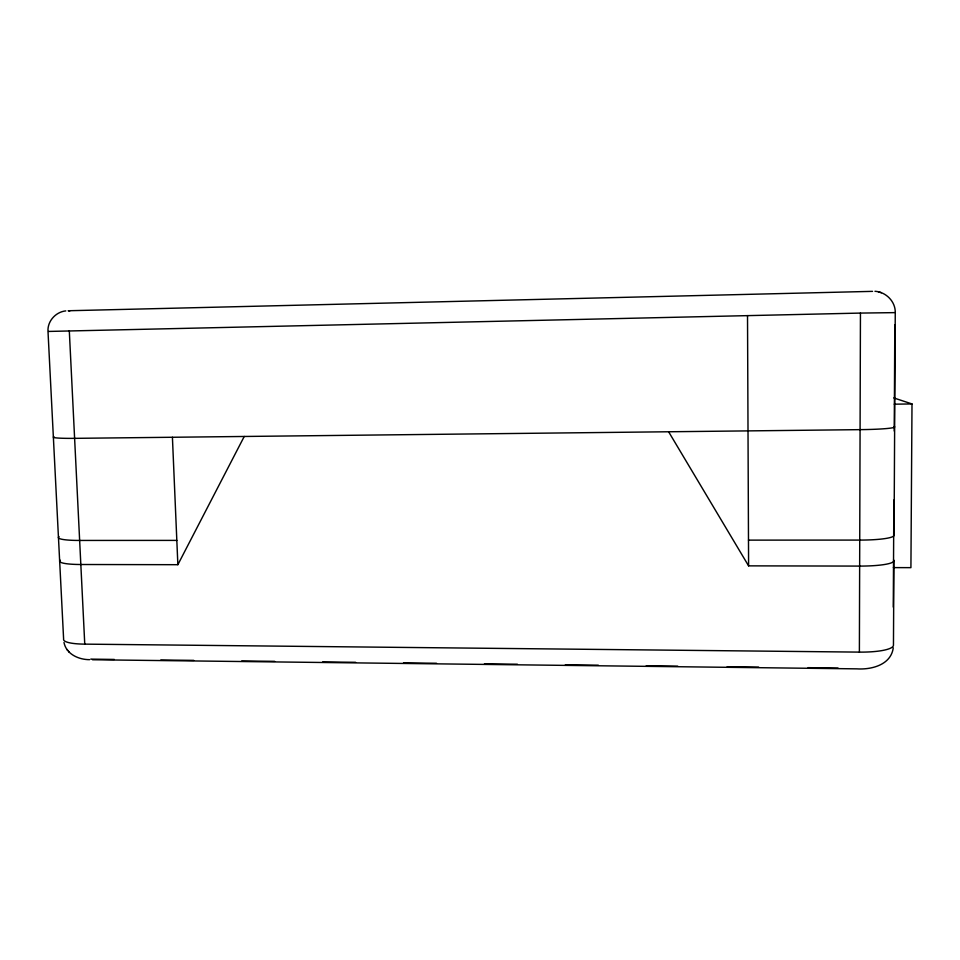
<?xml version="1.0" encoding="UTF-8"?>
<svg xmlns="http://www.w3.org/2000/svg" width="960" height="960" viewBox="0 0 960 960"><rect width="100%" height="100%" fill="white"/><g stroke="black" fill="none" stroke-linecap="round" stroke-linejoin="round"><path stroke-width="1.44" d="M65.796 310.896C55.764 311.904 47.304 321.204 48 331.404L63.612 639.06A35.856 6.948 -4.6 0 0 84.756 644.136L859.38 652.116L860.448 313.08L895.26 312.624L894.06 535.2M893.28 607.116L893.868 500.004M894.24 431.052L894.816 324.672M893.916 560.7L893.46 645.084A38.292 8.16 2 0 1 859.38 652.116M893.784 397.92L912 403.944L910.92 567.648L893.376 567.612M893.256 647.82C891.036 664.908 871.44 669.84 856.872 668.856L92.496 659.748M60.192 560.172A36.036 5.136 -3.6 0 0 80.832 564.504L177.864 564.696L244.236 436.476M872.544 291.36L68.172 310.752L69.84 310.908M860.448 313.08L48.588 331.44M894.252 404.184L912 403.944M176.82 540.396L79.644 540.444A36.084 4.584 -3.4 0 1 58.992 536.628M748.488 540.132L859.728 540.084A38.568 5.388 0.9 0 0 893.676 534.48M668.628 431.772L748.596 565.86L859.656 566.088A38.496 6.036 1.1 0 0 893.544 559.896M114.348 659.448L92.484 659.148A15.3 3.156 -4.8 0 1 90.84 659.04M160.8 660L193.764 660.384M241.704 660.96L274.668 661.344M322.62 661.92L355.584 662.304M403.524 662.88L436.488 663.264M484.44 663.84L517.404 664.224M565.344 664.788L598.308 665.184M646.26 665.748L677.724 666.132M727.176 666.708L758.64 667.08M808.08 667.668L838.044 668.028M89.64 659.664C78.756 659.7 66.264 654.216 63.996 642.492M874.968 291.288C885.888 291.888 895.56 301.512 895.26 312.624M881.364 292.716L878.364 291.816M66.96 649.44L67.62 650.256M68.568 651.408L69.204 652.188M69.3 330.72L84.756 644.136M172.416 437.268L177.864 564.696M747.516 315.6L748.596 565.86M53.928 436.728A36.324 2.22 -2.2 0 0 74.604 438.348L860.076 429.648A38.844 2.616 -0.2 0 0 894.264 426.552"/></g></svg>
